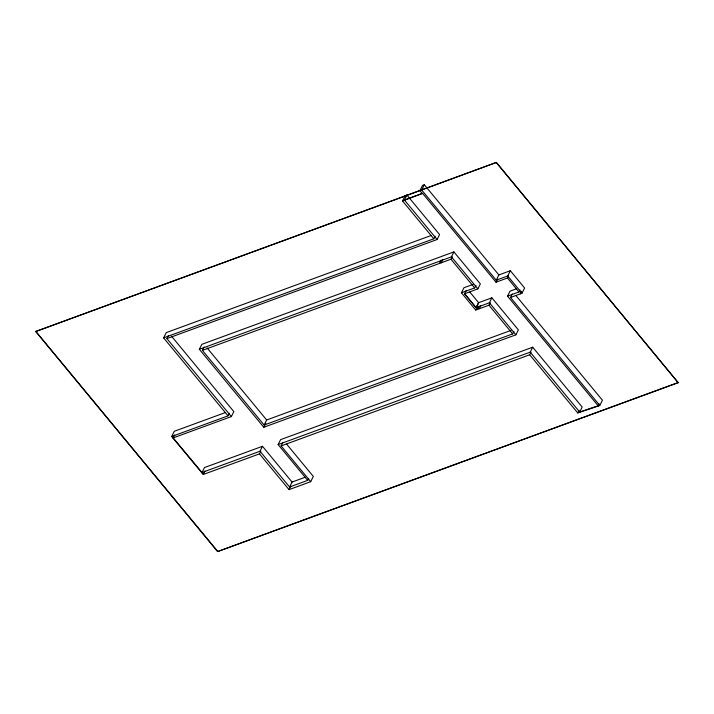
<?xml version="1.0" encoding="UTF-8"?>
<svg xmlns="http://www.w3.org/2000/svg" width="714" height="714" viewBox="0 0 714 714"><rect width="100%" height="100%" fill="white"/><g stroke="black" fill="none" stroke-linecap="round" stroke-linejoin="round"><path stroke-width="1.07" d="M35.7 331.519L496.409 162.417L678.202 382.677L217.591 551.583L35.7 331.519L419.912 190.629L422.563 185.372L424.312 184.73L498.872 274.926L496.221 280.183L421.671 189.986L424.312 184.73M260.797 451.23L259.477 453.863L203.231 474.489L171.663 436.531L228.061 415.851L163.604 337.883L166.255 332.617L431.211 235.459M259.994 451.239L289.563 487.01L292.053 482.057L262.484 446.286L259.994 451.239L202 472.507L173.199 437.905L231.354 416.583L166.897 338.614L168.397 335.634M199.358 349.289L201.848 344.335L453.917 251.899L480.361 283.895L477.871 288.858L464.546 293.82L476.059 307.752L478.603 302.7L491.875 297.827L518.364 329.877L515.874 334.83L263.805 427.267L199.358 349.289L451.418 256.861L453.917 251.899M513.955 331.367L512.679 333.902L264.126 425.044L202.41 350.378L204.106 347.004M171.663 436.531L174.305 431.274L225.481 412.513M173.047 438.209L174.698 434.933M228.061 415.851L229.381 413.227M201.848 472.811L204.49 467.554L262.484 446.286M231.354 416.583L233.844 411.63L171.521 336.223M203.231 474.489L204.998 470.981M264.126 425.044L266.67 419.984L511.046 330.377M263.805 427.267L265.804 423.295M217.591 551.583L678.3 382.481M289.563 487.01L307.698 480.361L278.13 444.59L280.62 439.637L532.689 347.2L582.169 407.06L579.518 412.317L577.769 412.96L529.681 354.778L531.002 352.154M163.604 337.883L433.809 238.797L402.517 200.946L405.168 195.69L406.918 195.047L439.592 234.576L437.102 239.529L166.897 338.614M404.276 200.304L406.918 195.047M259.477 453.863L289.045 489.634L310.688 481.7L281.12 445.929L282.878 442.421M402.517 200.946L422.563 193.351L496.007 282.2L507.502 277.987L508.493 276.006M289.045 489.634L290.803 486.127M307.698 480.361L308.698 478.38M310.688 481.7L313.33 476.443L286.582 444.072M433.809 238.797L435.129 236.173M439.449 263.457L441.145 260.083M441.207 262.814L442.894 259.441M421.671 189.986L496.409 162.417M452.239 256.71L450.962 259.236L202.41 350.378M490.232 302.682L488.965 305.208L475.711 310.054L461.431 292.776L463.975 287.724L473.141 284.359M464.546 293.82L466.242 290.446M461.431 292.776L474.676 287.921L475.943 285.395M476.095 307.743L478.639 302.682L469.803 292.044M475.711 310.054L477.407 306.681M477.452 309.43L479.139 306.047M479.201 308.787L480.897 305.413M496.007 282.2L497.497 279.228M464.627 293.713L476.14 307.645L489.385 302.79L491.875 297.827M496.221 280.183L507.69 275.979L510.331 270.722L524.611 288.001L521.97 293.258L510.51 297.47L599.787 405.481L579.518 412.317M532.689 347.2L530.199 352.154L579.67 412.014L598.18 405.82L507.52 296.132L510.019 291.178L516.284 288.884M510.51 297.47L512.277 293.963M520.015 289.938L518.962 292.026L507.502 277.987M520.274 293.891L521.595 291.267M577.769 412.96L579.09 410.336M598.029 406.123L599.18 403.838M599.787 405.481L602.429 400.224L515.99 295.641M422.563 193.351L404.427 200L437.102 239.529M498.872 274.926L510.331 270.722M507.52 296.132L519.016 291.919M278.13 444.59L530.199 352.154M281.12 445.929L529.681 354.778M292.053 482.057L305.155 477.255M496.301 162.622L678.202 382.677M507.69 275.979L521.97 293.258M419.912 190.629L422.411 193.655M451.418 256.861L477.871 288.858M489.385 302.79L515.874 334.83M450.936 259.2L474.676 287.921M488.947 305.181L512.679 333.902M207.078 347.897L266.67 419.984M35.798 331.323L217.699 551.378"/></g></svg>
